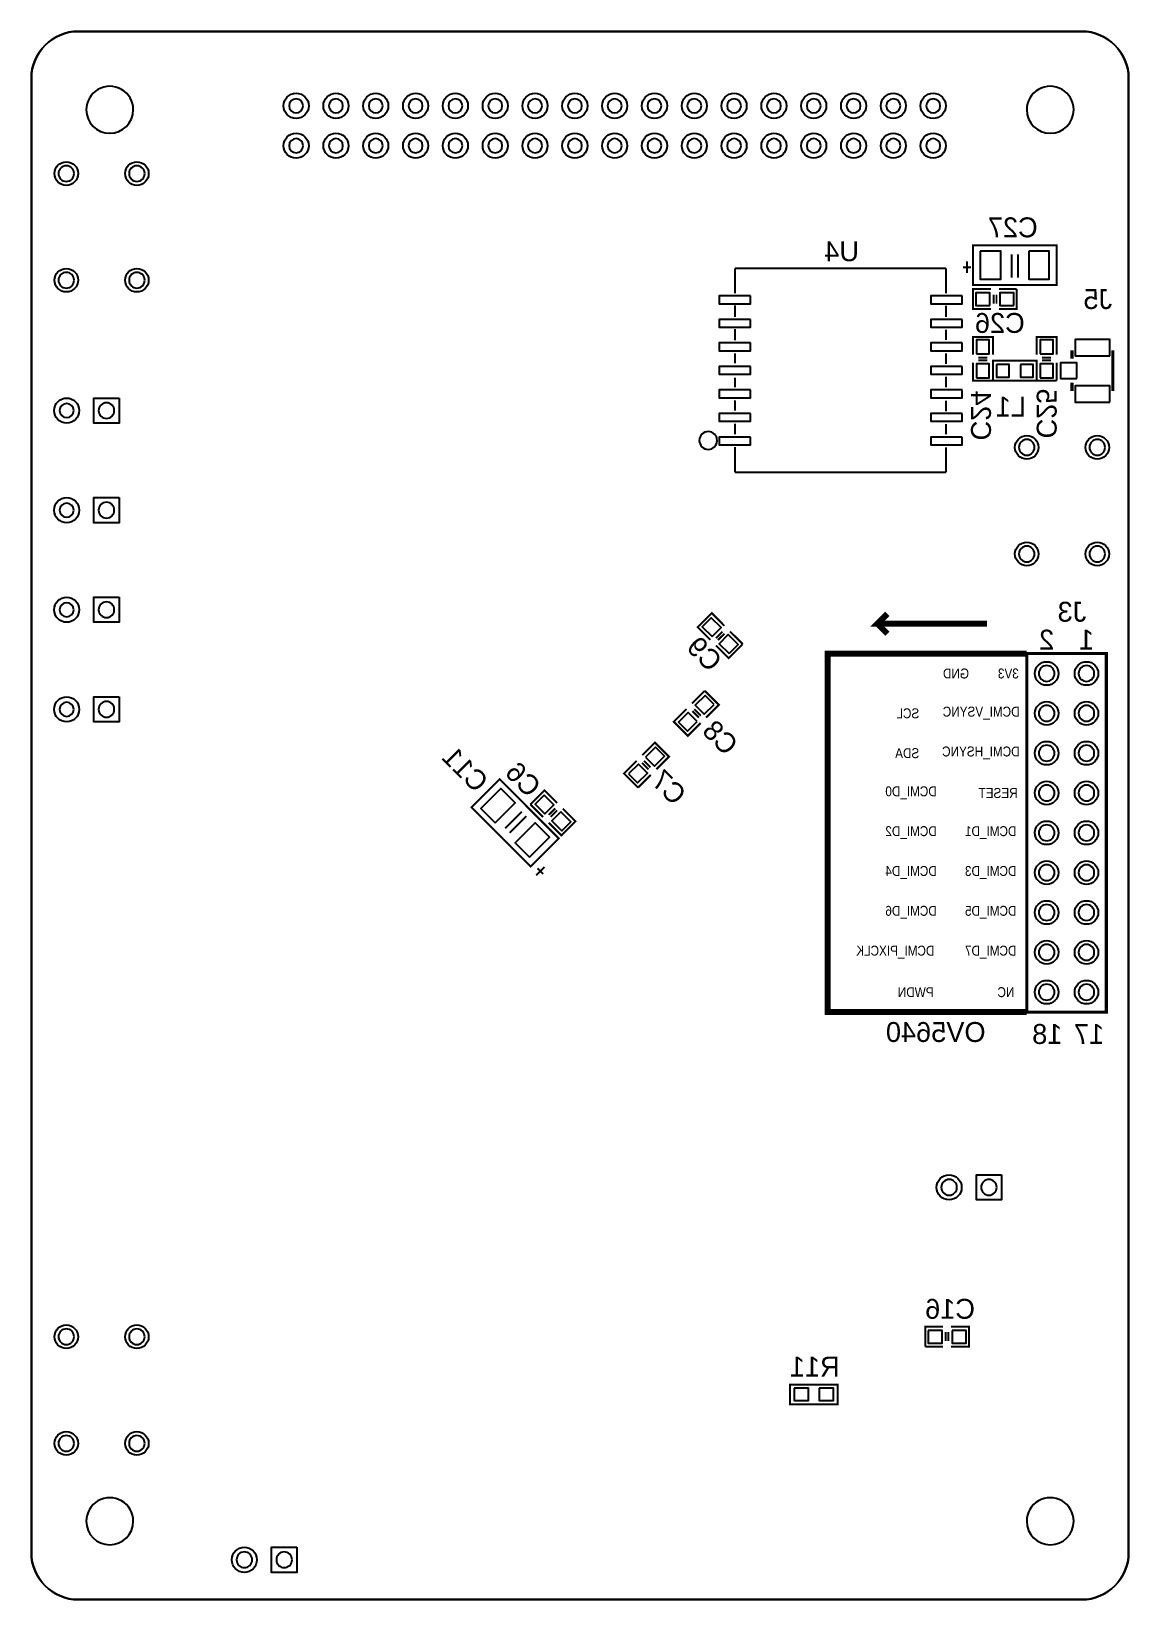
# Model space of a CAD drawing. Extents: x 0 to 70, y 0 to 100.
import ezdxf
from ezdxf.enums import TextEntityAlignment as Align

# ---------------------------------------------------------------- set-up
doc = ezdxf.new("R2010")
doc.units = 0
doc.header["$MEASUREMENT"] = 0
for name, color, linetype in [('BG_OUTLINE', 6, 'CONTINUOUS'), ('BO_SILKSCREEN_BOTTOM', 4, 'CONTINUOUS'), ('PG_SILKSCREEN_BOTTOM', 4, 'CONTINUOUS'), ('PIN_BOTTOM', 141, 'CONTINUOUS'), ('RE_DISPLAY_TOP', 142, 'CONTINUOUS'), ('RE_SILKSCREEN_BOTTOM', 4, 'CONTINUOUS')]:
    doc.layers.add(name, color=color, linetype=linetype)

msp = doc.modelspace()

# ---------------------------------------------------------------- linework, layer by layer
at = {"layer": 'BG_OUTLINE'}
for points in [[(2.99974, 99.9998, 0.414176), (0, 97.00006)], [(69.99986, 97.00006, 0.414185), (67.00012, 99.9998)], [(6.49986, 95.00108, 1.000127), (3.50012, 94.99854, 0.999873), (6.49986, 95.00108)], [(66.49974, 95.00108, 1.000127), (63.5, 94.99854, 0.999873), (66.49974, 95.00108)], [(6.49986, 5.00126, 1.000007), (3.50012, 4.99872, 0.999993), (6.49986, 5.00126)], [(66.49974, 5.00126, 1.000007), (63.5, 4.99872, 0.999993), (66.49974, 5.00126)], [(0, 2.99974, 0.414163), (2.99974, 0)], [(67.00012, 0, 0.414172), (69.99986, 2.99974)]]:
    msp.add_lwpolyline(points, format="xyb", dxfattribs=at)
msp.add_lwpolyline([(2.99974, 99.9998), (67.00012, 99.9998, -0.414185), (69.99986, 97.00006), (69.99986, 2.99974, -0.414172), (67.00012, 0), (2.99974, 0, -0.414163), (0, 2.99974), (0, 97.00006, -0.414176)], format="xyb", close=True, dxfattribs=at)
for points in [[(67.00012, 99.9998), (2.99974, 99.9998)], [(0, 97.00006), (0, 2.99974)], [(69.99986, 2.99974), (69.99986, 97.00006)], [(2.99974, 0), (67.00012, 0)]]:
    msp.add_lwpolyline(points, dxfattribs=at)
at = {"layer": 'BO_SILKSCREEN_BOTTOM'}
for points in [[(60.96, 62.23, 0.381, 0.381, 0), (53.975, 62.23, 0.381, 0.381, 0), (54.61, 62.865, 0.381, 0.381, 0)], [(53.975, 62.23, 0.381, 0.381, 0), (54.61, 61.595, 0.381, 0.381, 0)], [(63.5, 60.325, 0.381, 0.381, 0), (50.8, 60.325, 0.381, 0.381, 0), (50.8, 37.465, 0.381, 0.381, 0), (63.5, 37.465, 0.381, 0.381, 0)]]:
    msp.add_lwpolyline(points, format="xyseb", dxfattribs=at)
at = {"layer": 'PG_SILKSCREEN_BOTTOM'}
for points in [[(60.071, 83.82, 0.127, 0.127, 0), (65.405, 83.82, 0.127, 0.127, 0), (65.405, 86.36, 0.127, 0.127, 0), (60.071, 86.36, 0.127, 0.127, 0), (60.071, 83.82, 0.127, 0.127, 0)], [(59.436, 84.963, 0.127, 0.127, 0), (59.944, 84.963, 0.127, 0.127, 0)], [(59.69, 84.582, 0.127, 0.127, 0), (59.69, 85.344, 0.127, 0.127, 0)], [(62.53734, 84.2899, 0.127, 0.127, 0), (62.53734, 85.79104, 0.127, 0.127, 0)], [(62.93866, 84.2899, 0.127, 0.127, 0), (62.93866, 85.79104, 0.127, 0.127, 0)], [(44.87926, 84.88426, 0.127, 0.127, 0), (58.33872, 84.88426, 0.127, 0.127, 0)], [(44.87926, 83.2993, 0.127, 0.127, 0), (44.87926, 84.88426, 0.127, 0.127, 0)], [(58.33872, 84.88426, 0.127, 0.127, 0), (58.33872, 83.2993, 0.127, 0.127, 0)], [(61.214, 83.566, 0.127, 0.127, 0), (60.071, 83.566, 0.127, 0.127, 0), (60.071, 82.296, 0.127, 0.127, 0), (61.214, 82.296, 0.127, 0.127, 0)], [(61.3918, 83.2104, 0.127, 0.127, 0), (61.3918, 82.6262, 0.127, 0.127, 0)], [(61.5696, 83.2104, 0.127, 0.127, 0), (61.5696, 82.6262, 0.127, 0.127, 0)], [(61.722, 82.296, 0.127, 0.127, 0), (62.865, 82.296, 0.127, 0.127, 0), (62.865, 83.566, 0.127, 0.127, 0)], [(62.865, 83.566, 0.127, 0.127, 0), (61.722, 83.566, 0.127, 0.127, 0)], [(44.87926, 81.788, 0.127, 0.127, 0), (44.87926, 82.5246, 0.127, 0.127, 0)], [(58.33872, 82.4992, 0.127, 0.127, 0), (58.33872, 81.788, 0.127, 0.127, 0)], [(44.87926, 80.2894, 0.127, 0.127, 0), (44.87926, 81.0133, 0.127, 0.127, 0)], [(58.33872, 80.9752, 0.127, 0.127, 0), (58.33872, 80.3148, 0.127, 0.127, 0)], [(61.341, 79.375, 0.127, 0.127, 0), (61.341, 80.518, 0.127, 0.127, 0), (60.071, 80.518, 0.127, 0.127, 0), (60.071, 79.375, 0.127, 0.127, 0)], [(65.405, 79.375, 0.127, 0.127, 0), (65.405, 80.518, 0.127, 0.127, 0), (64.135, 80.518, 0.127, 0.127, 0), (64.135, 79.375, 0.127, 0.127, 0)], [(44.87926, 78.8289, 0.127, 0.127, 0), (44.87926, 79.4639, 0.127, 0.127, 0)], [(58.33872, 79.4639, 0.127, 0.127, 0), (58.33872, 78.7908, 0.127, 0.127, 0)], [(60.9854, 79.1972, 0.127, 0.127, 0), (60.4012, 79.1972, 0.127, 0.127, 0)], [(60.9854, 79.0194, 0.127, 0.127, 0), (60.4012, 79.0194, 0.127, 0.127, 0)], [(61.341, 78.994, 0.127, 0.127, 0), (64.135, 78.994, 0.127, 0.127, 0), (64.135, 77.724, 0.127, 0.127, 0), (61.341, 77.724, 0.127, 0.127, 0), (61.341, 78.994, 0.127, 0.127, 0)], [(65.0494, 79.1972, 0.127, 0.127, 0), (64.4652, 79.1972, 0.127, 0.127, 0)], [(65.0494, 79.0194, 0.127, 0.127, 0), (64.4652, 79.0194, 0.127, 0.127, 0)], [(66.39052, 79.65948, 0.20066, 0.20066, 0), (66.39052, 79.121, 0.20066, 0.20066, 0)], [(68.99148, 77.05852, 0.20066, 0.20066, 0), (68.99148, 79.65948, 0.20066, 0.20066, 0)], [(58.33872, 77.9907, 0.127, 0.127, 0), (58.33872, 77.3049, 0.127, 0.127, 0)], [(60.071, 78.867, 0.127, 0.127, 0), (60.071, 77.724, 0.127, 0.127, 0), (61.341, 77.724, 0.127, 0.127, 0)], [(61.341, 77.724, 0.127, 0.127, 0), (61.341, 78.867, 0.127, 0.127, 0)], [(64.135, 78.867, 0.127, 0.127, 0), (64.135, 77.724, 0.127, 0.127, 0), (65.405, 77.724, 0.127, 0.127, 0)], [(65.405, 77.724, 0.127, 0.127, 0), (65.405, 78.867, 0.127, 0.127, 0)], [(44.87926, 77.2922, 0.127, 0.127, 0), (44.87926, 77.9272, 0.127, 0.127, 0)], [(66.39052, 77.597, 0.20066, 0.20066, 0), (66.39052, 77.05852, 0.20066, 0.20066, 0)], [(44.87926, 75.819, 0.127, 0.127, 0), (44.87926, 76.4794, 0.127, 0.127, 0)], [(58.33872, 76.4413, 0.127, 0.127, 0), (58.33872, 75.7809, 0.127, 0.127, 0)], [(44.87926, 74.295, 0.127, 0.127, 0), (44.87926, 74.9935, 0.127, 0.127, 0)], [(58.33872, 74.9554, 0.127, 0.127, 0), (58.33872, 74.3077, 0.127, 0.127, 0)], [(44.87926, 71.88454, 0.127, 0.127, 0), (44.87926, 73.5076, 0.127, 0.127, 0)], [(58.33872, 73.4695, 0.127, 0.127, 0), (58.33872, 71.88454, 0.127, 0.127, 0)], [(58.33872, 71.88454, 0.127, 0.127, 0), (44.87926, 71.88454, 0.127, 0.127, 0)], [(44.21124, 62.09538, 0.127, 0.127, 0), (43.40352, 62.90564, 0.127, 0.127, 0), (42.50436, 62.00648, 0.127, 0.127, 0), (43.31462, 61.19876, 0.127, 0.127, 0)], [(44.08678, 61.71946, 0.127, 0.127, 0), (43.67276, 61.30544, 0.127, 0.127, 0)], [(44.21124, 61.59246, 0.127, 0.127, 0), (43.79722, 61.18098, 0.127, 0.127, 0)], [(45.37964, 60.92952, 0.127, 0.127, 0), (44.56938, 61.73724, 0.127, 0.127, 0)], [(43.67276, 60.84062, 0.127, 0.127, 0), (44.48048, 60.03036, 0.127, 0.127, 0), (45.37964, 60.92952, 0.127, 0.127, 0)], [(63.5, 60.325, 0.20066, 0.20066, 0), (63.5, 37.465, 0.20066, 0.20066, 0), (68.58, 37.465, 0.20066, 0.20066, 0), (68.58, 60.325, 0.20066, 0.20066, 0), (63.5, 60.325, 0.20066, 0.20066, 0)], [(42.95648, 57.95264, 0.127, 0.127, 0), (42.14876, 57.14238, 0.127, 0.127, 0)], [(43.04538, 56.24576, 0.127, 0.127, 0), (43.85564, 57.05348, 0.127, 0.127, 0), (42.95648, 57.95264, 0.127, 0.127, 0)], [(41.79062, 56.78424, 0.127, 0.127, 0), (40.98036, 55.97652, 0.127, 0.127, 0), (41.87952, 55.07736, 0.127, 0.127, 0), (42.68724, 55.88762, 0.127, 0.127, 0)], [(42.16654, 56.65978, 0.127, 0.127, 0), (42.58056, 56.24576, 0.127, 0.127, 0)], [(42.29354, 56.78424, 0.127, 0.127, 0), (42.70502, 56.37022, 0.127, 0.127, 0)], [(39.87038, 52.94376, 0.127, 0.127, 0), (40.68064, 53.75148, 0.127, 0.127, 0), (39.78148, 54.65064, 0.127, 0.127, 0), (38.97376, 53.84038, 0.127, 0.127, 0)], [(38.61562, 53.48224, 0.127, 0.127, 0), (37.80536, 52.67452, 0.127, 0.127, 0), (38.70452, 51.77536, 0.127, 0.127, 0)], [(39.36746, 52.94376, 0.127, 0.127, 0), (38.95598, 53.35778, 0.127, 0.127, 0)], [(39.49446, 53.06822, 0.127, 0.127, 0), (39.08044, 53.48224, 0.127, 0.127, 0)], [(33.64484, 48.54194, 0.127, 0.127, 0), (29.87294, 52.31384, 0.127, 0.127, 0), (28.07716, 50.51806, 0.127, 0.127, 0), (31.84906, 46.74616, 0.127, 0.127, 0), (33.64484, 48.54194, 0.127, 0.127, 0)], [(38.70452, 51.77536, 0.127, 0.127, 0), (39.51224, 52.58562, 0.127, 0.127, 0)], [(33.54324, 50.79238, 0.127, 0.127, 0), (32.73552, 51.60264, 0.127, 0.127, 0), (31.83636, 50.70348, 0.127, 0.127, 0)], [(31.28518, 50.23866, 0.127, 0.127, 0), (30.22346, 49.17694, 0.127, 0.127, 0)], [(31.56966, 49.95418, 0.127, 0.127, 0), (30.50794, 48.89246, 0.127, 0.127, 0)], [(31.83636, 50.70348, 0.127, 0.127, 0), (32.64662, 49.89576, 0.127, 0.127, 0)], [(33.00476, 50.04054, 0.127, 0.127, 0), (33.41878, 50.45202, 0.127, 0.127, 0)], [(33.00476, 49.53762, 0.127, 0.127, 0), (33.81248, 48.72736, 0.127, 0.127, 0), (34.71164, 49.62652, 0.127, 0.127, 0), (33.90138, 50.43424, 0.127, 0.127, 0)], [(33.12922, 49.91354, 0.127, 0.127, 0), (33.54324, 50.32756, 0.127, 0.127, 0)], [(32.7406, 46.71822, 0.127, 0.127, 0), (32.20212, 46.17974, 0.127, 0.127, 0)], [(32.6517, 46.26864, 0.127, 0.127, 0), (32.29102, 46.62932, 0.127, 0.127, 0)], [(58.166, 17.399, 0.127, 0.127, 0), (57.023, 17.399, 0.127, 0.127, 0), (57.023, 16.129, 0.127, 0.127, 0)], [(58.3184, 16.4846, 0.127, 0.127, 0), (58.3184, 17.0688, 0.127, 0.127, 0)], [(58.4962, 16.4846, 0.127, 0.127, 0), (58.4962, 17.0688, 0.127, 0.127, 0)], [(58.674, 16.129, 0.127, 0.127, 0), (59.817, 16.129, 0.127, 0.127, 0), (59.817, 17.399, 0.127, 0.127, 0), (58.674, 17.399, 0.127, 0.127, 0)], [(57.023, 16.129, 0.127, 0.127, 0), (58.166, 16.129, 0.127, 0.127, 0)], [(48.387, 12.446, 0.127, 0.127, 0), (51.435, 12.446, 0.127, 0.127, 0), (51.435, 13.716, 0.127, 0.127, 0), (48.387, 13.716, 0.127, 0.127, 0), (48.387, 12.446, 0.127, 0.127, 0)]]:
    msp.add_lwpolyline(points, format="xyseb", dxfattribs=at)
msp.add_lwpolyline([(43.74896, 73.914, 1), (42.61104, 73.914, 1)], format="xyb", close=True, dxfattribs=at)
at = {"layer": 'PIN_BOTTOM'}
for points in [[(60.53836, 85.99043), (60.53836, 84.18957), (61.83884, 84.18957), (61.83884, 85.99043)], [(63.63716, 85.99043), (63.63716, 84.18957), (64.93764, 84.18957), (64.93764, 85.99043)], [(45.87875, 83.13293), (43.87977, 83.13293), (43.87977, 82.63255), (45.87875, 82.63255)], [(59.37885, 83.13293), (57.37987, 83.13293), (57.37987, 82.63255), (59.37885, 82.63255)], [(61.1505, 82.5246), (61.1505, 83.3374), (60.2615, 83.3374), (60.2615, 82.5246)], [(62.6745, 82.5246), (62.6745, 83.3374), (61.7855, 83.3374), (61.7855, 82.5246)], [(45.87875, 81.63433), (43.87977, 81.63433), (43.87977, 81.13395), (45.87875, 81.13395)], [(59.37885, 81.63433), (57.37987, 81.63433), (57.37987, 81.13395), (59.37885, 81.13395)], [(45.87875, 80.13319), (43.87977, 80.13319), (43.87977, 79.63281), (45.87875, 79.63281)], [(59.37885, 80.13319), (57.37987, 80.13319), (57.37987, 79.63281), (59.37885, 79.63281)], [(60.2996, 79.4385), (61.1124, 79.4385), (61.1124, 80.3275), (60.2996, 80.3275)], [(64.3636, 79.4385), (65.1764, 79.4385), (65.1764, 80.3275), (64.3636, 80.3275)], [(68.79082, 79.30896), (68.79082, 80.35798), (66.59118, 80.35798), (66.59118, 79.30896)], [(45.87875, 78.63459), (43.87977, 78.63459), (43.87977, 78.13421), (45.87875, 78.13421)], [(59.37885, 78.63459), (57.37987, 78.63459), (57.37987, 78.13421), (59.37885, 78.13421)], [(60.2996, 77.9145), (61.1124, 77.9145), (61.1124, 78.8035), (60.2996, 78.8035)], [(61.56833, 78.75905), (61.56833, 77.95895), (62.36843, 77.95895), (62.36843, 78.75905)], [(63.10757, 78.75905), (63.10757, 77.95895), (63.90767, 77.95895), (63.90767, 78.75905)], [(64.3636, 77.9145), (65.1764, 77.9145), (65.1764, 78.8035), (64.3636, 78.8035)], [(66.69278, 77.85862), (66.69278, 78.85938), (65.64376, 78.85938), (65.64376, 77.85862)], [(45.87875, 77.13345), (43.87977, 77.13345), (43.87977, 76.63307), (45.87875, 76.63307)], [(59.37885, 77.13345), (57.37987, 77.13345), (57.37987, 76.63307), (59.37885, 76.63307)], [(68.79082, 76.35748), (68.79082, 77.4065), (66.59118, 77.4065), (66.59118, 76.35748)], [(5.59308, 76.6191), (5.59308, 75.0189), (3.99288, 75.0189), (3.99288, 76.6191)], [(45.87875, 75.63485), (43.87977, 75.63485), (43.87977, 75.13447), (45.87875, 75.13447)], [(59.37885, 75.63485), (57.37987, 75.63485), (57.37987, 75.13447), (59.37885, 75.13447)], [(45.87875, 74.13371), (43.87977, 74.13371), (43.87977, 73.63333), (45.87875, 73.63333)], [(59.37885, 74.13371), (57.37987, 74.13371), (57.37987, 73.63333), (59.37885, 73.63333)], [(5.59308, 70.2691), (5.59308, 68.6689), (3.99288, 68.6689), (3.99288, 70.2691)], [(5.59308, 63.9191), (5.59308, 62.3189), (3.99288, 62.3189), (3.99288, 63.9191)], [(43.430461, 61.404803), (44.005197, 61.979539), (43.376579, 62.608157), (42.801843, 62.033421)], [(44.507421, 60.327843), (45.082157, 60.902579), (44.453539, 61.531197), (43.878803, 60.956461)], [(5.59308, 57.5691), (5.59308, 55.9689), (3.99288, 55.9689), (3.99288, 57.5691)], [(43.558157, 57.080421), (42.983421, 57.655157), (42.354803, 57.026539), (42.929539, 56.451803)], [(42.481197, 56.003461), (41.906461, 56.578197), (41.277843, 55.949579), (41.852579, 55.374843)], [(39.179803, 53.724539), (39.754539, 53.149803), (40.383157, 53.778421), (39.808421, 54.353157)], [(38.102843, 52.647579), (38.677579, 52.072843), (39.306197, 52.701461), (38.731461, 53.276197)], [(29.589349, 49.528251), (30.862749, 50.801651), (29.943171, 51.721229), (28.669771, 50.447829)], [(32.708579, 51.305157), (32.133843, 50.730421), (32.762461, 50.101803), (33.337197, 50.676539)], [(33.785539, 50.228197), (33.210803, 49.653461), (33.839421, 49.024843), (34.414157, 49.599579)], [(31.778829, 47.338771), (33.052229, 48.612171), (32.132651, 49.531749), (30.859251, 48.258349)], [(61.8871, 27.0891), (61.8871, 25.4889), (60.2869, 25.4889), (60.2869, 27.0891)], [(57.2135, 17.1704), (57.2135, 16.3576), (58.1025, 16.3576), (58.1025, 17.1704)], [(58.7375, 17.1704), (58.7375, 16.3576), (59.6265, 16.3576), (59.6265, 17.1704)], [(48.6537, 13.4747), (48.6537, 12.6873), (49.5681, 12.6873), (49.5681, 13.4747)], [(50.2539, 13.4747), (50.2539, 12.6873), (51.1683, 12.6873), (51.1683, 13.4747)], [(16.9291, 3.3401), (16.9291, 1.7399), (15.3289, 1.7399), (15.3289, 3.3401)]]:
    msp.add_lwpolyline(points, close=True, dxfattribs=at)
for centre, radius in [((16.891, 95.25), 0.8001), ((19.431, 95.25), 0.8001), ((21.971, 95.25), 0.8001), ((24.511, 95.25), 0.8001), ((27.051, 95.25), 0.8001), ((29.591, 95.25), 0.8001), ((32.131, 95.25), 0.8001), ((34.671, 95.25), 0.8001), ((37.211, 95.25), 0.8001), ((39.751, 95.25), 0.8001), ((42.291, 95.25), 0.8001), ((44.831, 95.25), 0.8001), ((47.371, 95.25), 0.8001), ((49.911, 95.25), 0.8001), ((52.451, 95.25), 0.8001), ((54.991, 95.25), 0.8001), ((57.531, 95.25), 0.8001), ((16.891, 92.71), 0.8001), ((19.431, 92.71), 0.8001), ((21.971, 92.71), 0.8001), ((24.511, 92.71), 0.8001), ((27.051, 92.71), 0.8001), ((29.591, 92.71), 0.8001), ((32.131, 92.71), 0.8001), ((34.671, 92.71), 0.8001), ((37.211, 92.71), 0.8001), ((39.751, 92.71), 0.8001), ((42.291, 92.71), 0.8001), ((44.831, 92.71), 0.8001), ((47.371, 92.71), 0.8001), ((49.911, 92.71), 0.8001), ((52.451, 92.71), 0.8001), ((54.991, 92.71), 0.8001), ((57.531, 92.71), 0.8001), ((2.23012, 90.932), 0.75057), ((6.731, 90.932), 0.75057), ((2.23012, 84.13242), 0.75057), ((6.731, 84.13242), 0.75057), ((2.25298, 75.819), 0.8001), ((63.5, 73.47458), 0.75057), ((68.00088, 73.47458), 0.75057), ((2.25298, 69.469), 0.8001), ((63.5, 66.675), 0.75057), ((68.00088, 66.675), 0.75057), ((2.25298, 63.119), 0.8001), ((64.77, 59.055), 0.75057), ((67.31, 59.055), 0.75057), ((2.25298, 56.769), 0.8001), ((64.77, 56.515), 0.75057), ((67.31, 56.515), 0.75057), ((64.77, 53.975), 0.75057), ((67.31, 53.975), 0.75057), ((64.77, 51.435), 0.75057), ((67.31, 51.435), 0.75057), ((64.77, 48.895), 0.75057), ((67.31, 48.895), 0.75057), ((64.77, 46.355), 0.75057), ((67.31, 46.355), 0.75057), ((64.77, 43.815), 0.75057), ((67.31, 43.815), 0.75057), ((64.77, 41.275), 0.75057), ((67.31, 41.275), 0.75057), ((64.77, 38.735), 0.75057), ((67.31, 38.735), 0.75057), ((58.547, 26.289), 0.8001), ((2.23012, 16.764), 0.75057), ((6.731, 16.764), 0.75057), ((2.23012, 9.96442), 0.75057), ((6.731, 9.96442), 0.75057), ((13.589, 2.54), 0.8001)]:
    msp.add_circle(centre, radius, dxfattribs=at)
at = {"layer": 'RE_DISPLAY_TOP'}
for points in [[(17.34058, 95.25, 1), (16.44142, 95.25, 1)], [(19.88058, 95.25, 1), (18.98142, 95.25, 1)], [(22.42058, 95.25, 1), (21.52142, 95.25, 1)], [(24.96058, 95.25, 1), (24.06142, 95.25, 1)], [(27.50058, 95.25, 1), (26.60142, 95.25, 1)], [(30.04058, 95.25, 1), (29.14142, 95.25, 1)], [(32.58058, 95.25, 1), (31.68142, 95.25, 1)], [(35.12058, 95.25, 1), (34.22142, 95.25, 1)], [(37.66058, 95.25, 1), (36.76142, 95.25, 1)], [(40.20058, 95.25, 1), (39.30142, 95.25, 1)], [(42.74058, 95.25, 1), (41.84142, 95.25, 1)], [(45.28058, 95.25, 1), (44.38142, 95.25, 1)], [(47.82058, 95.25, 1), (46.92142, 95.25, 1)], [(50.36058, 95.25, 1), (49.46142, 95.25, 1)], [(52.90058, 95.25, 1), (52.00142, 95.25, 1)], [(55.44058, 95.25, 1), (54.54142, 95.25, 1)], [(57.98058, 95.25, 1), (57.08142, 95.25, 1)], [(17.34058, 92.71, 1), (16.44142, 92.71, 1)], [(19.88058, 92.71, 1), (18.98142, 92.71, 1)], [(22.42058, 92.71, 1), (21.52142, 92.71, 1)], [(24.96058, 92.71, 1), (24.06142, 92.71, 1)], [(27.50058, 92.71, 1), (26.60142, 92.71, 1)], [(30.04058, 92.71, 1), (29.14142, 92.71, 1)], [(32.58058, 92.71, 1), (31.68142, 92.71, 1)], [(35.12058, 92.71, 1), (34.22142, 92.71, 1)], [(37.66058, 92.71, 1), (36.76142, 92.71, 1)], [(40.20058, 92.71, 1), (39.30142, 92.71, 1)], [(42.74058, 92.71, 1), (41.84142, 92.71, 1)], [(45.28058, 92.71, 1), (44.38142, 92.71, 1)], [(47.82058, 92.71, 1), (46.92142, 92.71, 1)], [(50.36058, 92.71, 1), (49.46142, 92.71, 1)], [(52.90058, 92.71, 1), (52.00142, 92.71, 1)], [(55.44058, 92.71, 1), (54.54142, 92.71, 1)], [(57.98058, 92.71, 1), (57.08142, 92.71, 1)], [(2.7305, 90.932, 1), (1.72974, 90.932, 1)], [(7.23138, 90.932, 1), (6.23062, 90.932, 1)], [(2.7305, 84.13242, 1), (1.72974, 84.13242, 1)], [(7.23138, 84.13242, 1), (6.23062, 84.13242, 1)], [(2.70256, 75.819, 1), (1.8034, 75.819, 1)], [(5.29336, 75.819, 1), (4.2926, 75.819, 1)], [(64.00038, 73.47458, 1), (62.99962, 73.47458, 1)], [(68.50126, 73.47458, 1), (67.5005, 73.47458, 1)], [(2.70256, 69.469, 1), (1.8034, 69.469, 1)], [(5.29336, 69.469, 1), (4.2926, 69.469, 1)], [(64.00038, 66.675, 1), (62.99962, 66.675, 1)], [(68.50126, 66.675, 1), (67.5005, 66.675, 1)], [(2.70256, 63.119, 1), (1.8034, 63.119, 1)], [(5.29336, 63.119, 1), (4.2926, 63.119, 1)], [(65.27038, 59.055, 1), (64.26962, 59.055, 1)], [(67.81038, 59.055, 1), (66.80962, 59.055, 1)], [(2.70256, 56.769, 1), (1.8034, 56.769, 1)], [(5.29336, 56.769, 1), (4.2926, 56.769, 1)], [(65.27038, 56.515, 1), (64.26962, 56.515, 1)], [(67.81038, 56.515, 1), (66.80962, 56.515, 1)], [(65.27038, 53.975, 1), (64.26962, 53.975, 1)], [(67.81038, 53.975, 1), (66.80962, 53.975, 1)], [(65.27038, 51.435, 1), (64.26962, 51.435, 1)], [(67.81038, 51.435, 1), (66.80962, 51.435, 1)], [(65.27038, 48.895, 1), (64.26962, 48.895, 1)], [(67.81038, 48.895, 1), (66.80962, 48.895, 1)], [(65.27038, 46.355, 1), (64.26962, 46.355, 1)], [(67.81038, 46.355, 1), (66.80962, 46.355, 1)], [(65.27038, 43.815, 1), (64.26962, 43.815, 1)], [(67.81038, 43.815, 1), (66.80962, 43.815, 1)], [(65.27038, 41.275, 1), (64.26962, 41.275, 1)], [(67.81038, 41.275, 1), (66.80962, 41.275, 1)], [(65.27038, 38.735, 1), (64.26962, 38.735, 1)], [(67.81038, 38.735, 1), (66.80962, 38.735, 1)], [(59.04738, 26.289, 1), (58.04662, 26.289, 1)], [(61.58738, 26.289, 1), (60.58662, 26.289, 1)], [(2.7305, 16.764, 1), (1.72974, 16.764, 1)], [(7.23138, 16.764, 1), (6.23062, 16.764, 1)], [(2.7305, 9.96442, 1), (1.72974, 9.96442, 1)], [(7.23138, 9.96442, 1), (6.23062, 9.96442, 1)], [(14.08938, 2.54, 1), (13.08862, 2.54, 1)], [(16.62938, 2.54, 1), (15.62862, 2.54, 1)]]:
    msp.add_lwpolyline(points, format="xyb", close=True, dxfattribs=at)

# ---------------------------------------------------------------- texts
at = {"layer": 'BO_SILKSCREEN_BOTTOM', "text_generation_flag": 2}
for s, height, width, p in [('GND', 0.635, 0.88, (59.817, 58.7375)), ('3V3', 0.635, 0.88, (62.992, 58.7375)), ('SCL', 0.635, 0.88, (56.642, 56.1975)), ('DCMI_VSYNC', 0.635, 0.88, (63.0428, 56.30418)), ('SDA', 0.635, 0.88, (56.642, 53.6575)), ('DCMI_HSYNC', 0.635, 0.88, (63.0428, 53.76418)), ('DCMI_D0', 0.635, 0.88, (57.7596, 51.22418)), ('RESET', 0.635, 0.88, (62.9158, 51.1175)), ('DCMI_D2', 0.635, 0.88, (57.7596, 48.68418)), ('DCMI_D1', 0.635, 0.88, (62.8396, 48.68418)), ('DCMI_D4', 0.635, 0.88, (57.7596, 46.14418)), ('DCMI_D3', 0.635, 0.88, (62.8396, 46.14418)), ('DCMI_D6', 0.635, 0.88, (57.7596, 43.60418)), ('DCMI_D5', 0.635, 0.88, (62.8396, 43.60418)), ('DCMI_PIXCLK', 0.635, 0.88, (57.6072, 41.06418)), ('DCMI_D7', 0.635, 0.88, (62.8396, 41.06418)), ('PWDN', 0.635, 0.88, (57.5564, 38.4175)), ('NC', 0.635, 0.88, (62.7126, 38.4175)), ('OV5640', 1.27, 1.02, (60.8711, 35.56))]:
    msp.add_text(s, height=height, dxfattribs=dict(at, width=width)).set_placement(p)
at = {"layer": 'PG_SILKSCREEN_BOTTOM', "text_generation_flag": 2, "width": 1.02}
for s, p in [('2', (65.2526, 60.579)), ('1', (67.7926, 60.579)), ('18', (65.7733, 35.433)), ('17', (68.4403, 35.433))]:
    msp.add_text(s, height=1.27, dxfattribs=at).set_placement(p)
at = {"layer": 'RE_SILKSCREEN_BOTTOM', "text_generation_flag": 2, "width": 1.02}
for s, p in [('C27', (62.611, 86.868)), ('U4', (51.689, 85.344)), ('L1', (62.484, 75.438))]:
    msp.add_text(s, height=1.27, dxfattribs=at).set_placement(p, align=Align.CENTER)
for s, p in [('J5', (68.9483, 82.296)), ('C26', (63.373, 80.772)), ('J3', (67.2973, 62.357)), ('C16', (60.198, 17.907)), ('R11', (51.562, 14.224))]:
    msp.add_text(s, height=1.27, dxfattribs=at).set_placement(p)
for s, rotation, p in [('C24', 270, (59.944, 73.914)), ('C25', 270, (64.135, 74.041)), ('C9', 315, (43.27652, 59.07786)), ('C8', 315, (44.29252, 53.74386)), ('C6', 315, (31.71952, 51.07432)), ('C7', 315, (40.99052, 50.56886))]:
    msp.add_text(s, height=1.27, rotation=rotation, dxfattribs=at).set_placement(p)
msp.add_text('C11', height=1.27, rotation=315, dxfattribs=at).set_placement((27.23642, 52.50942), align=Align.CENTER)

doc.saveas('drawing.dxf')
